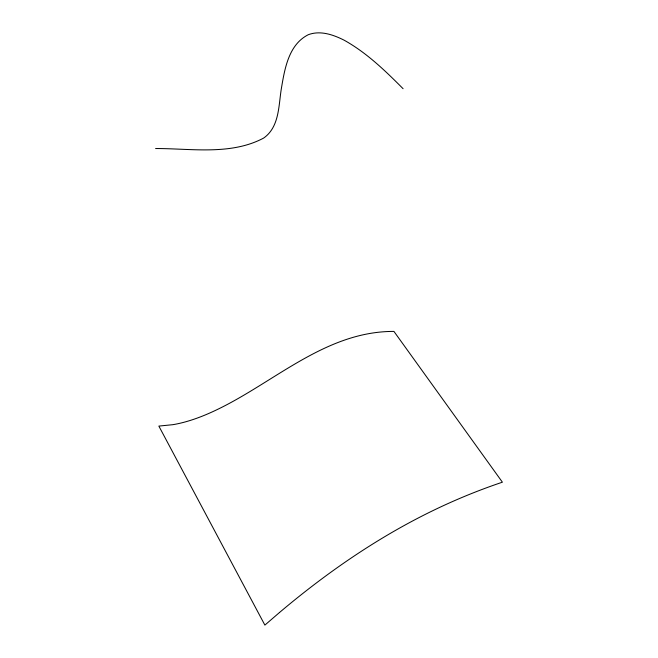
<?xml version="1.0" encoding="UTF-8"?>
<svg xmlns="http://www.w3.org/2000/svg" width="658" height="658" viewBox="0 0 658 658"><rect width="100%" height="100%" fill="white"/><g stroke="black" fill="none" stroke-linecap="round" stroke-linejoin="round"><path stroke-width="0.99" d="M155.601 148.535C191.281 148.453 230.785 155.551 263.652 138.073C279.231 127.159 278.573 106.308 281.213 89.472C284.569 69.584 288.319 44.769 308.273 34.718C320.306 30.178 333.195 34.693 344.101 40.171C366.522 52.64 385.136 70.645 403.091 88.707M279.428 612.565L264.878 625.1L158.849 426.088L172.783 424.69A152.5 62.707 -40.9 0 0 215.627 410.321C274.164 382.685 325.48 331.237 393.936 331.41L502.399 482.191A1063.698 780.454 79.7 0 0 440.021 507.236C381.837 534.535 328.432 571.169 279.428 612.565"/></g></svg>
